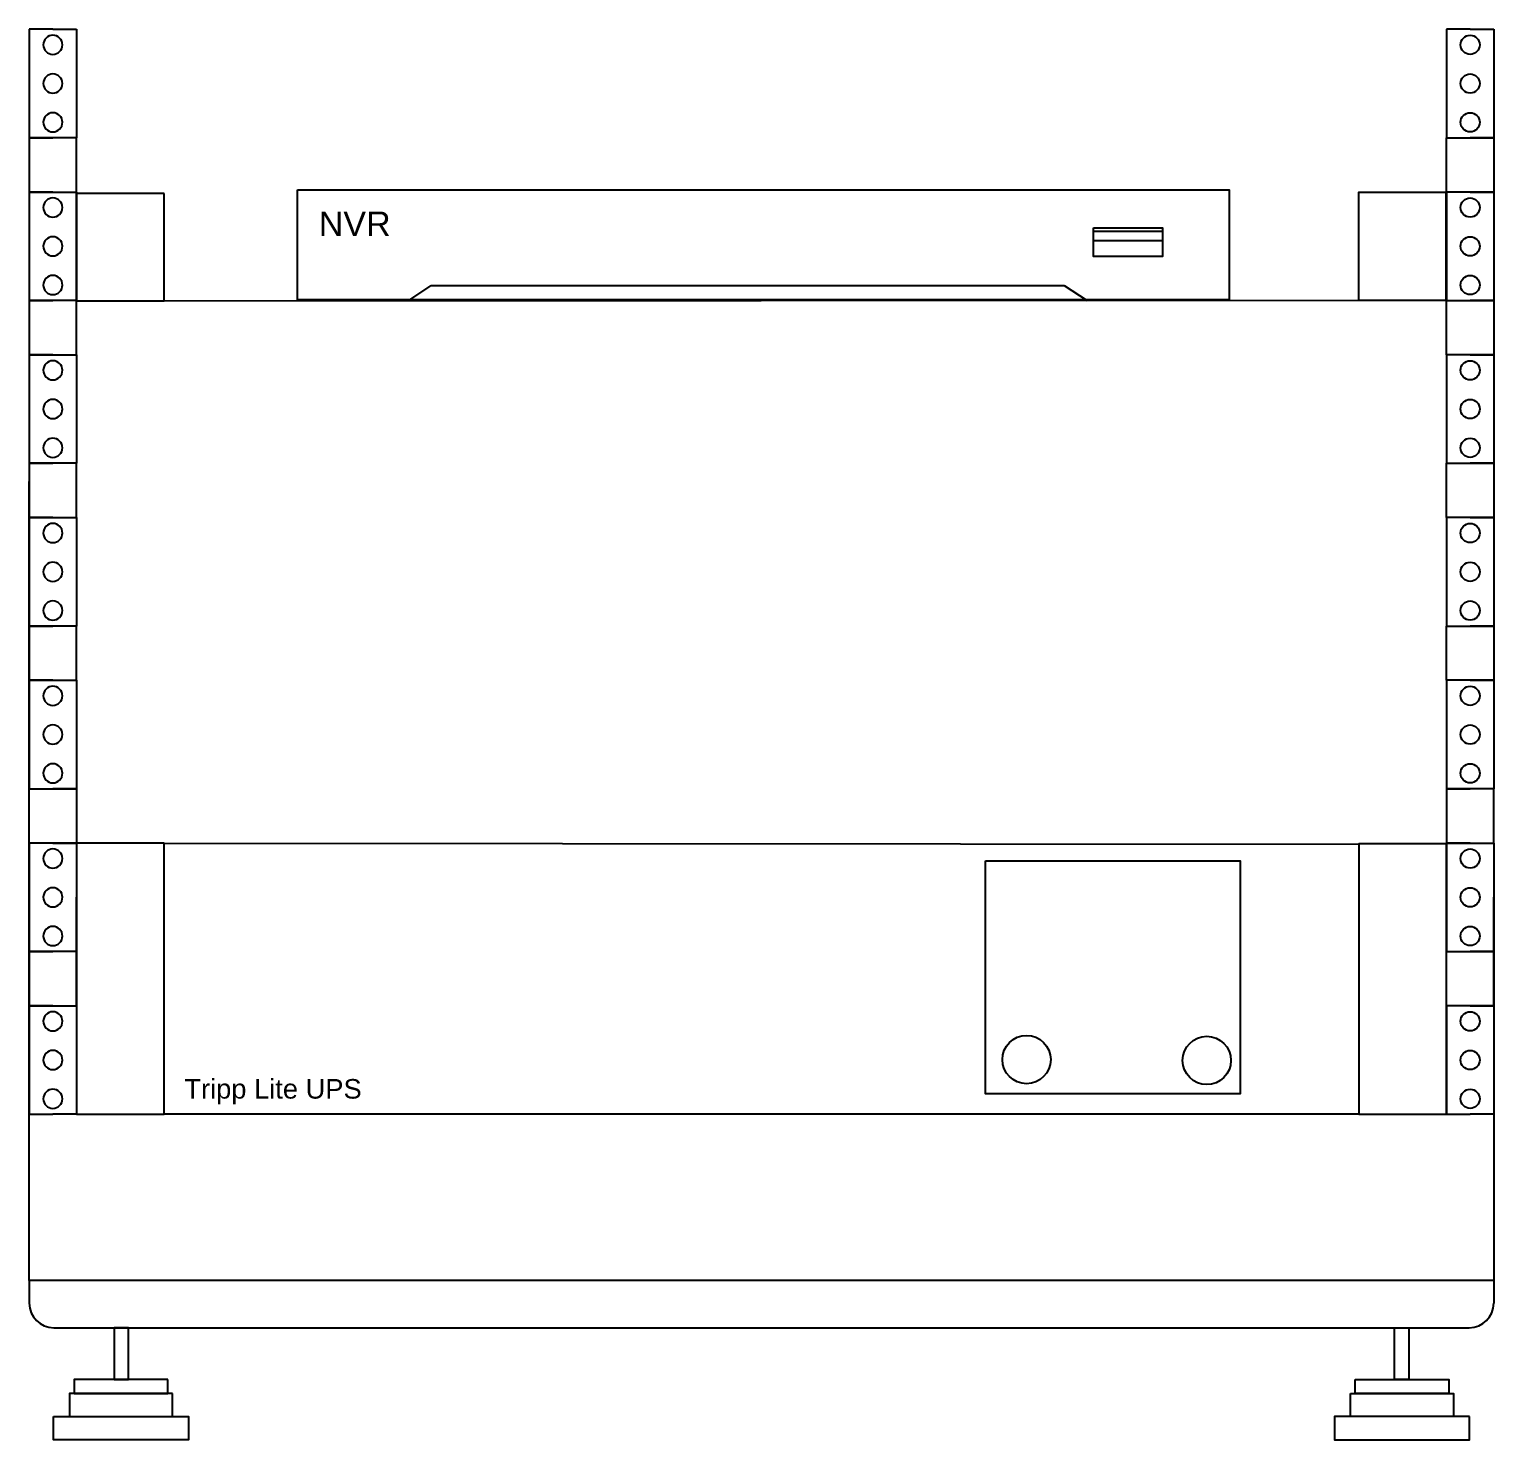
# Model space of a CAD drawing. Header units: inches. Extents: x 29 to 2254, y 8 to 2046.
# Drawn here: x 1654 to 2254, y 39 to 617 of the extents above; entities that cross this region are included whole.
import ezdxf

# ---------------------------------------------------------------- set-up
doc = ezdxf.new("R2010")
doc.units = ezdxf.units.IN
doc.header["$MEASUREMENT"] = 0
doc.styles.get("Standard").update_dxf_attribs({"font": 'arial.ttf'})

# ---------------------------------------------------------------- blocks, each defined once
blk = doc.blocks.new('1u')
at = {"color": 1}
for p, q in [((997921.65, 50907.75), (997911.99, 50907.75)), ((997911.99, 50907.75), (997911.99, 50863.3)), ((997921.65, 50907.75), (997931.31, 50907.75)), ((997931.31, 50907.75), (997931.31, 50863.3)), ((997911.99, 50863.3), (997921.65, 50863.3)), ((997931.31, 50863.3), (997921.65, 50863.3)), ((997931.31, 50863.3), (997921.65, 50863.3))]:
    blk.add_line(p, q, dxfattribs=at)
for centre in [(997921.65, 50901.4), (997921.65, 50885.53), (997921.65, 50869.65)]:
    blk.add_circle(centre, 3.93, dxfattribs=at)

msp = doc.modelspace()

# ---------------------------------------------------------------- linework, layer by layer
at = {"color": 0}
for p, q in [((1809.41, 505.57), (1818.46, 511.69)), ((1818.46, 511.69), (2077.92, 511.69)), ((2077.92, 511.69), (2087.26, 505.57)), ((1709.06, 505.5), (2198.41, 505.77)), ((1653.85, 104.11), (1653.85, 431.51)), ((1653.85, 216.66), (1653.85, 261.11)), ((1673.17, 216.66), (1673.17, 261.11)), ((2234.53, 216.66), (2234.53, 261.11)), ((2253.85, 216.66), (2253.85, 261.11)), ((1663.51, 216.66), (1653.85, 216.66)), ((1663.51, 216.66), (1673.17, 216.66)), ((2244.19, 216.66), (2234.53, 216.66)), ((2244.19, 216.66), (2253.85, 216.66)), ((2253.85, 172.21), (2253.85, 104.11)), ((2253.85, 104.11), (1653.85, 104.11)), ((1653.85, 104.11), (1653.85, 94.79)), ((2253.85, 104.11), (2253.85, 94.79)), ((1663.85, 84.79), (2243.85, 84.79))]:
    msp.add_line(p, q, dxfattribs=at)
for points in [[(1673.17, 572.26), (1653.85, 572.26), (1653.85, 550.03), (1663.51, 550.03), (1673.17, 550.03)], [(2234.53, 572.26), (2253.85, 572.26), (2253.85, 550.03), (2244.19, 550.03), (2234.53, 550.03)], [(1709.06, 549.5), (1673.07, 549.5), (1673.07, 505.5), (1709.06, 505.5)], [(1763.74, 550.94), (2145.42, 550.94), (2145.42, 505.87), (1763.74, 505.87)], [(2234.4, 549.78), (2198.41, 549.78), (2198.41, 505.78), (2234.4, 505.78)], [(2089.89, 535.32), (2118.2, 535.32), (2118.2, 523.65), (2089.89, 523.65)], [(2089.91, 534.04), (2118.17, 534.04), (2118.17, 530.11), (2089.91, 530.11)], [(1673.17, 505.58), (1653.85, 505.58), (1653.85, 483.36), (1663.51, 483.36), (1673.17, 483.36)], [(2234.53, 505.58), (2253.85, 505.58), (2253.85, 483.36), (2244.19, 483.36), (2234.53, 483.36)], [(1673.17, 438.91), (1653.85, 438.91), (1653.85, 416.68), (1663.51, 416.68), (1673.17, 416.68)], [(2234.53, 438.91), (2253.85, 438.91), (2253.85, 416.68), (2244.19, 416.68), (2234.53, 416.68)], [(1673.17, 372.23), (1653.85, 372.23), (1653.85, 350.01), (1663.51, 350.01), (1673.17, 350.01)], [(2234.53, 372.23), (2253.85, 372.23), (2253.85, 350.01), (2244.19, 350.01), (2234.53, 350.01)], [(1673.17, 283.33), (1653.85, 283.33), (1653.85, 305.56), (1663.51, 305.56), (1673.17, 305.56)], [(2234.53, 283.33), (2253.85, 283.33), (2253.85, 305.56), (2244.19, 305.56), (2234.53, 305.56)], [(1709.15, 283.31), (1673.15, 283.31), (1673.15, 172.22), (1709.15, 172.22)], [(1709.15, 283.31), (2198.53, 282.94), (2198.53, 172.22), (1709.14, 172.22)], [(2234.52, 282.97), (2198.53, 282.97), (2198.53, 172.22), (2234.52, 172.22)], [(2045.69, 276.03), (2149.98, 276.03), (2149.98, 180.56), (2045.69, 180.56)], [(1673.17, 238.88), (1653.85, 238.88), (1653.85, 216.66), (1663.51, 216.66), (1673.17, 216.66)], [(2234.53, 238.88), (2253.85, 238.88), (2253.85, 216.66), (2244.19, 216.66), (2234.53, 216.66)], [(1688.57, 63.53), (1694.49, 63.53), (1694.49, 84.79), (1688.57, 84.79)], [(2219.13, 63.53), (2213.21, 63.53), (2213.21, 84.79), (2219.13, 84.79)], [(1710.6, 63.53), (1672.22, 63.53), (1672.22, 57.87), (1710.6, 57.87)], [(2197.1, 63.53), (2235.48, 63.53), (2235.48, 57.87), (2197.1, 57.87)], [(1712.51, 57.87), (1670.3, 57.87), (1670.3, 48.38), (1712.51, 48.38)], [(2195.19, 57.87), (2237.4, 57.87), (2237.4, 48.38), (2195.19, 48.38)], [(1663.71, 48.38), (1719.1, 48.38), (1719.1, 38.9), (1663.71, 38.9)], [(2243.99, 48.38), (2188.6, 48.38), (2188.6, 38.9), (2243.99, 38.9)]]:
    msp.add_lwpolyline(points, close=True, dxfattribs=at)
for centre in [(2062.44, 194.63), (2136.28, 194.26)]:
    msp.add_circle(centre, 9.9, dxfattribs=at)
for centre, start, end in [((1663.85, 94.79), 180, 270), ((2243.85, 94.79), 270, 0)]:
    msp.add_arc(centre, 10, start, end, dxfattribs=at)

# ---------------------------------------------------------------- block references
at = {"color": 0, "xscale": -1}
for p in [(999585.16, -50291.04), (999585.16, -50357.72), (999585.16, -50424.39), (999585.16, -50491.07), (999585.16, -50557.74), (999585.16, -50624.42), (999585.16, -50691.09)]:
    msp.add_blockref('1u', p, dxfattribs=at)
at = {"color": 0}
for p in [(-995677.46, -50291.04), (-995677.46, -50357.72), (-995677.46, -50424.39), (-995677.46, -50491.07), (-995677.46, -50557.74), (-995677.46, -50624.42), (-995677.46, -50691.09)]:
    msp.add_blockref('1u', p, dxfattribs=at)

# ---------------------------------------------------------------- texts
at = {"color": 0, "attachment_point": 1}
for s, width, insert, char_height in [('NVR', 125.8973, (1772.43, 542.05), 10), ('Tripp Lite UPS', 74.3747, (1717.38, 186.64), 8)]:
    msp.add_mtext_dynamic_manual_height_columns(s, width=width, gutter_width=1, heights=[0], dxfattribs=dict(at, insert=insert, char_height=char_height))

doc.saveas('drawing.dxf')
